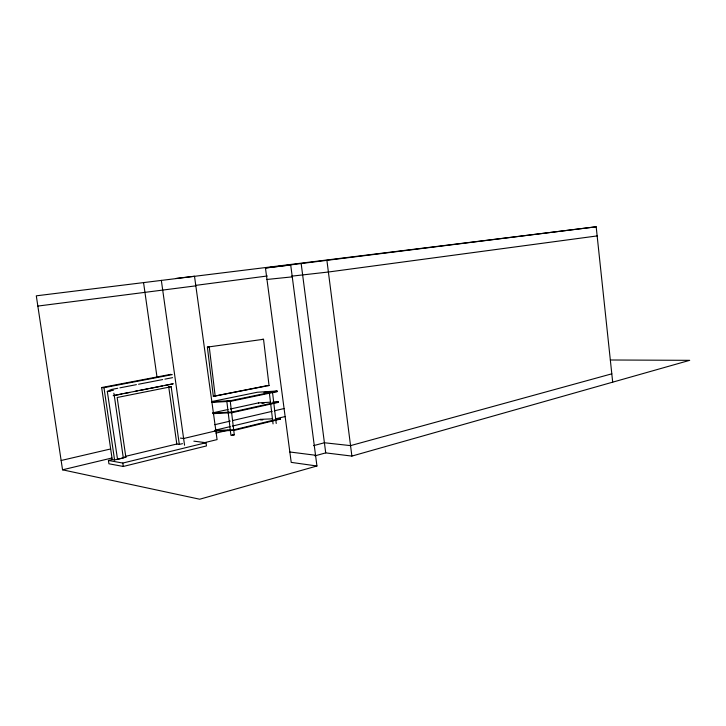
<?xml version="1.0" encoding="UTF-8"?>
<svg xmlns="http://www.w3.org/2000/svg" width="726" height="726" viewBox="0 0 726 726"><rect width="100%" height="100%" fill="white"/><g stroke="black" fill="none" stroke-linecap="round" stroke-linejoin="round"><path stroke-width="1.09" d="M230.196 400.888L234.28 434.829L231.821 435.319L230.922 435.291L226.839 401.333L227.619 401.115M113.438 390.252L107.303 391.405L117.53 459.331L123.311 457.934L114.263 395.425L172.643 383.882M316.944 465.992L291.217 462.38L265.453 268.003L290.709 264.999L316.944 465.992L199.723 499.216L62.545 469.813L36.3 295.827L596.182 226.784L612.69 382.157M314.939 455.855L325.72 452.888L351.883 456.091L689.7 360.332L610.357 359.996M611.809 373.826L350.549 445.628L324.404 442.76L313.605 445.637M182.498 443.677L179.313 444.366L171.164 386.731L117.167 397.503L125.87 457.244L114.572 459.966L112.221 459.549L108.428 460.456L108.909 463.778L123.293 466.464L206.465 445.936L206.021 442.724L193.851 441.154M215.05 431.108L234.217 430.391L280.427 419.084L280.354 418.475L275.944 418.675M203.126 443.005L217.083 439.602L194.504 276.234L176.191 278.412M108.428 460.456L122.794 463.061L206.021 442.724M214.978 430.473L234.144 429.747L280.354 418.475M214.932 430.255L230.124 426.625M232.302 426.098L260.516 419.356L272.64 418.82M62.545 469.813L111.858 458.015M216.003 433.095L228.109 430.2M275.444 418.875L285.354 416.506M125.662 456.318L176.808 444.022L179.313 444.366M215.876 430.845L183.614 438.504L180.402 438.096M61.138 460.493L110.533 448.986M214.832 424.683L230.269 421.089M232.474 420.572L272.159 411.324M274.364 410.807L284.283 408.502M212.863 413.012L232.011 412.041L278.357 401.75L278.43 402.358L232.093 412.686L212.945 413.648M212.827 412.831L228.064 409.509M230.242 409.037L258.547 402.866L270.653 402.186M211.511 401.787L230.65 400.652L277.078 390.987L277.15 391.595L230.723 401.296L211.584 402.422M211.475 401.623L257.276 392.258L277.078 390.987M211.547 402.258L214.823 401.587M213.326 396.36L269.037 385.515L263.538 339.287L207.382 347.101L213.326 396.36L266.106 385.851M113.192 395.697L121.959 393.964M124.146 393.528L129.627 392.448M135.1 391.368L137.287 390.933M139.483 390.497L148.24 388.764M150.436 388.337L162.479 385.951M164.666 385.515L173.432 383.782M107.303 391.405L110.334 390.815M111.169 389.526L117.748 388.256M119.935 387.829L136.388 384.653M138.575 384.226L162.697 379.562M164.893 379.144L172.57 377.656M112.221 459.549L101.649 387.539L170.9 374.326M101.649 387.539L103.972 387.675L172.289 374.616M272.141 392.394L269.618 392.693M229.416 401.097L226.911 401.351M232.102 434.956L234.28 434.829M291.471 276.189L328.388 272.014L597.153 235.923M37.843 306.073L195.829 285.844M195.466 285.409L267.35 275.98M265.453 268.003L596.182 226.784M266.968 279.465L292.251 276.86M261.705 339.469L263.538 339.287M207.382 347.101L209.26 346.919L215.205 396.233M267.213 385.633L269.037 385.515M263.955 392.439L267.25 392.231M272.749 391.877L277.15 391.595M272.858 402.059L278.357 401.75M261.923 403.284L264.119 403.157M274.029 402.603L278.43 402.358M262.794 419.864L260.589 419.964L260.516 419.356M276.016 419.283L280.427 419.084M171.164 386.731L168.686 386.613L176.808 444.022M289.837 451.989L315.538 455.247M124.282 456.972L125.87 457.244M110.071 389.744L110.706 390.706M103.972 387.675L114.572 459.966M113.864 393.202L114.154 395.162M122.794 463.061L123.293 466.464M143.539 282.478L156.988 376.966M161.335 280.363L184.558 445.219M301.163 263.538L325.72 452.888M326.918 260.471L351.883 456.091M269.337 392.675L273.058 423.902M258.547 402.866L258.619 403.465M230.65 400.652L230.723 401.296M232.011 412.041L232.093 412.686M234.144 429.747L234.217 430.391M272.513 392.267L276.225 423.467"/></g></svg>
